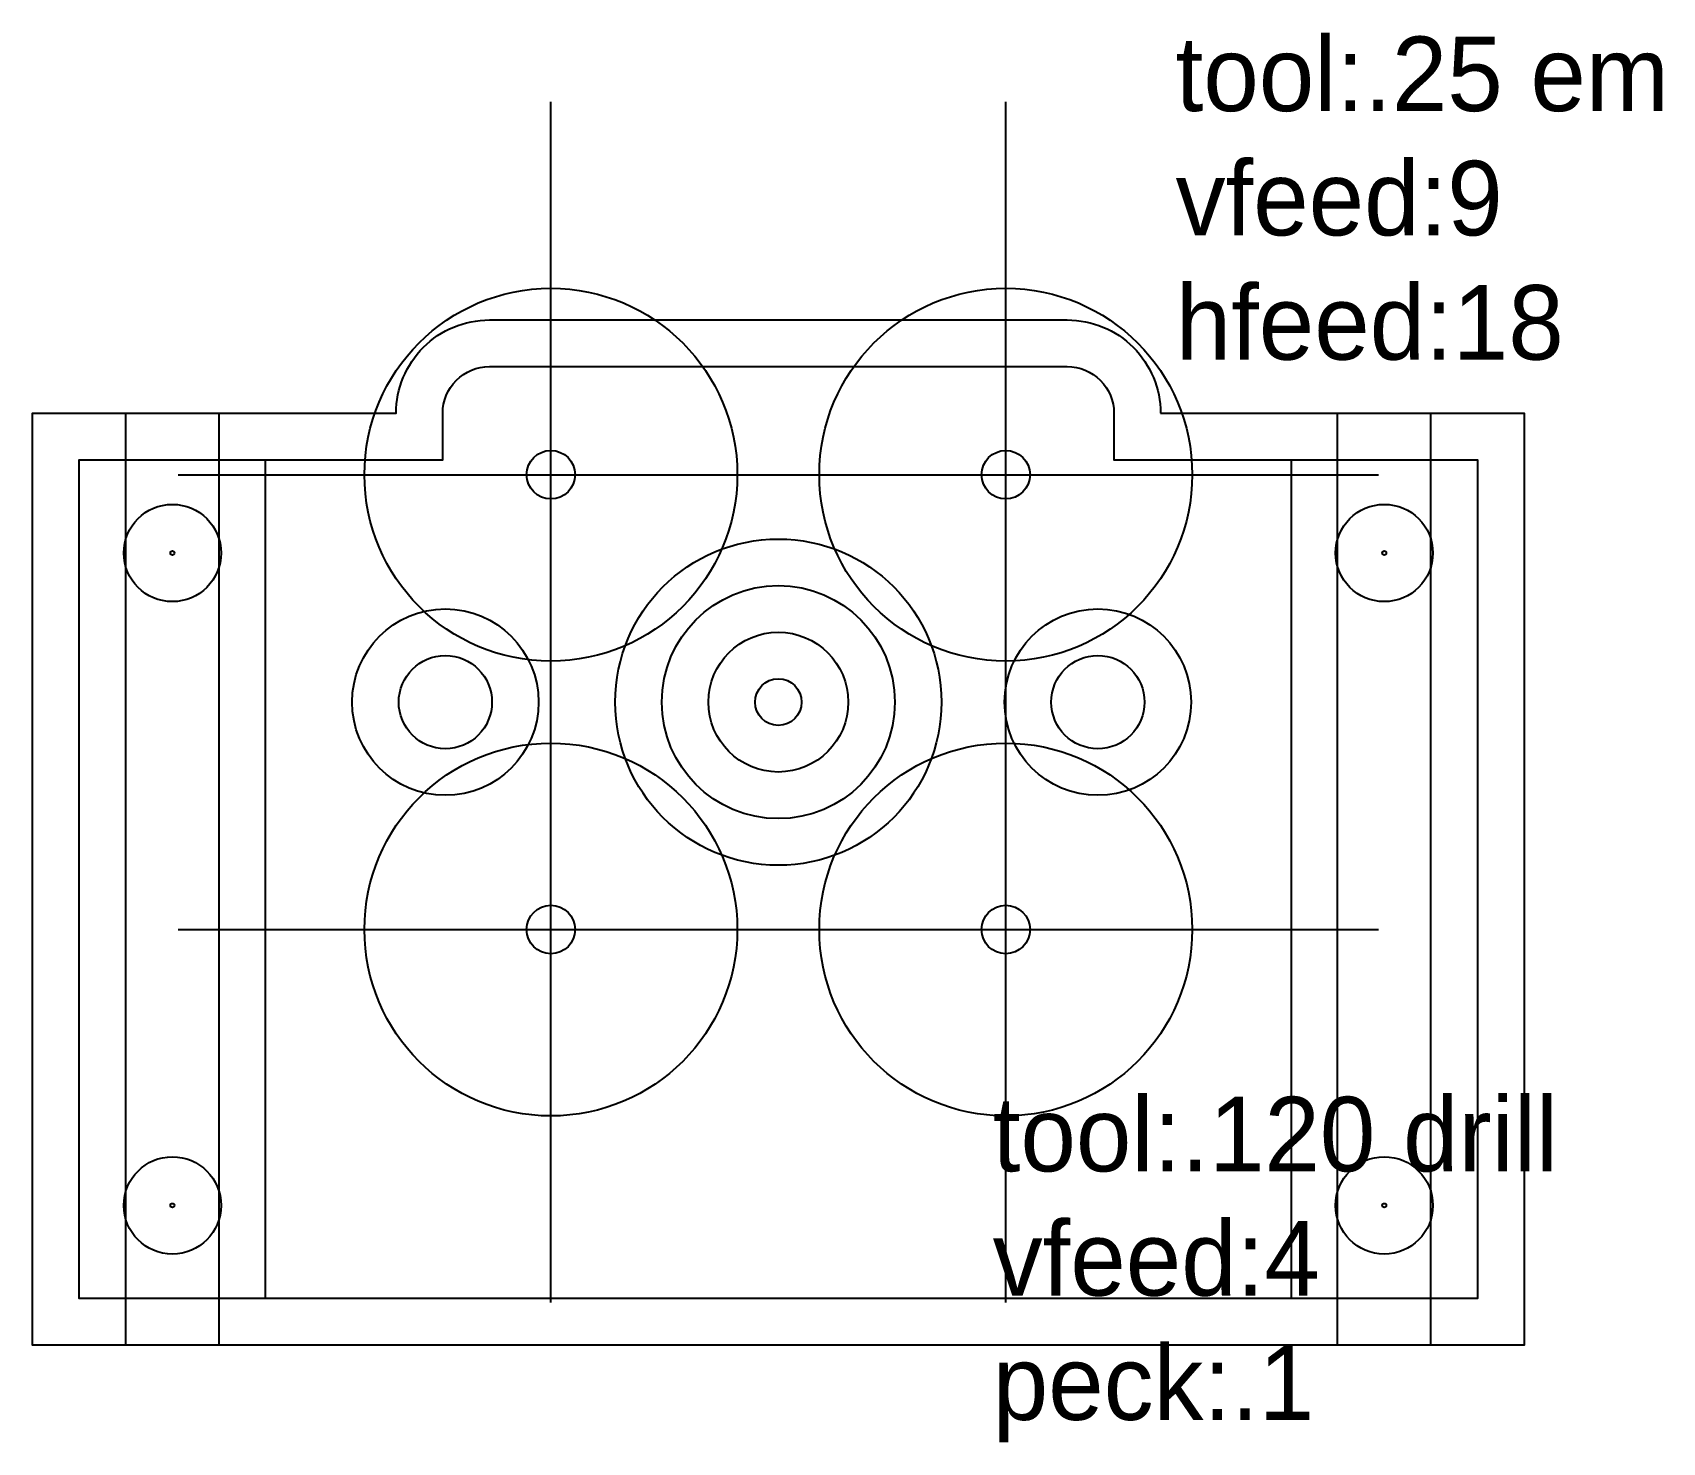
# Model space of a CAD drawing. Extents: x -0.12 to 4.25, y -0.39 to 3.4.
import ezdxf

# ---------------------------------------------------------------- set-up
doc = ezdxf.new("R2010")
doc.units = 0
doc.header["$PDMODE"] = 34
doc.header["$PDSIZE"] = -2
doc.layers.get('0').update_dxf_attribs({"linetype": 'CONTINUOUS'})
doc.layers.add('1', color=3, linetype='CONTINUOUS')
doc.layers.add('2', color=4, linetype='CONTINUOUS')

msp = doc.modelspace()

# ---------------------------------------------------------------- linework, layer by layer
for p, q in [((0.5, 0), (0.5, 2.25)), ((3.25, 2.25), (3.25, 0))]:
    msp.add_line(p, q)
for points in [[(2.9, 2.375), (3.875, 2.375), (3.875, -0.125), (-0.125, -0.125), (-0.125, 2.375), (0.85, 2.375, -0.414214), (1.1, 2.625), (2.65, 2.625, -0.414214)], [(2.9, 2.375), (3.875, 2.375), (3.875, -0.125), (-0.125, -0.125), (-0.125, 2.375), (0.85, 2.375, -0.414214), (1.1, 2.625), (2.65, 2.625, -0.414214)], [(2.775, 2.375), (2.775, 2.25), (3.75, 2.25), (3.75, 0), (0, 0), (0, 2.25), (0.975, 2.25), (0.975, 2.375, -0.414214), (1.1, 2.5), (2.65, 2.5, -0.414214)]]:
    msp.add_lwpolyline(points, format="xyb", close=True)
for centre, radius in [((1.265, 2.21), 0.065), ((2.485, 2.21), 0.065), ((0.25, 2), 0.1305), ((3.5, 2), 0.1305), ((1.875, 1.6), 0.4375), ((0.982, 1.6), 0.25), ((2.732, 1.6), 0.25), ((1.265, 0.99), 0.065), ((2.485, 0.99), 0.065), ((0.25, 0.25), 0.1305), ((3.5, 0.25), 0.1305)]:
    msp.add_circle(centre, radius)
at = {"layer": '1'}
for p, q in [((0.125, -0.125, -0.09), (0.125, 2.375, -0.09)), ((0.375, -0.125, -0.09), (0.375, 2.375, -0.09)), ((3.375, -0.125, -0.09), (3.375, 2.375, -0.09)), ((3.625, -0.125, -0.09), (3.625, 2.375, -0.09))]:
    msp.add_line(p, q, dxfattribs=at)
for centre, radius in [((0.25, 2, -0.25), 0.0055), ((0.25, 2, -0.5), 0.0055), ((3.5, 2, -0.25), 0.0055), ((3.5, 2, -0.5), 0.0055), ((1.875, 1.6, -0.25), 0.3125), ((1.875, 1.6, -0.5), 0.3125), ((1.875, 1.6, -0.25), 0.1875), ((1.875, 1.6, -0.5), 0.1875), ((0.982, 1.6, -0.25), 0.125), ((0.982, 1.6, -0.335), 0.125), ((2.732, 1.6, -0.25), 0.125), ((2.732, 1.6, -0.335), 0.125), ((1.875, 1.6, -0.25), 0.0625), ((1.875, 1.6, -0.5), 0.0625), ((0.25, 0.25, -0.25), 0.0055), ((0.25, 0.25, -0.5), 0.0055), ((3.5, 0.25, -0.25), 0.0055), ((3.5, 0.25, -0.5), 0.0055)]:
    msp.add_circle(centre, radius, dxfattribs=at)
for p in [(1.265, 2.21, -0.135), (2.485, 2.21, -0.135), (1.265, 0.99, -0.135), (2.485, 0.99, -0.135)]:
    msp.add_point(p, dxfattribs=at)
at = {"layer": '2'}
for p in [(1.265, 2.21, -0.5), (2.485, 2.21, -0.5), (1.265, 0.99, -0.5), (2.485, 0.99, -0.5)]:
    msp.add_point(p, dxfattribs=at)

# ---------------------------------------------------------------- texts
at = {"layer": '1'}
for s, p in [('tool:.25 em', (2.940538, 3.185288)), ('vfeed:9', (2.940538, 2.851955)), ('hfeed:18', (2.940538, 2.518621))]:
    msp.add_text(s, height=0.2, dxfattribs=at).set_placement(p)
at = {"layer": '2'}
for s, p in [('tool:.120 drill', (2.450087, 0.341284)), ('vfeed:4', (2.450087, 0.007951)), ('peck:.1', (2.450087, -0.325382))]:
    msp.add_text(s, height=0.2, dxfattribs=at).set_placement(p)

doc.saveas('drawing.dxf')
